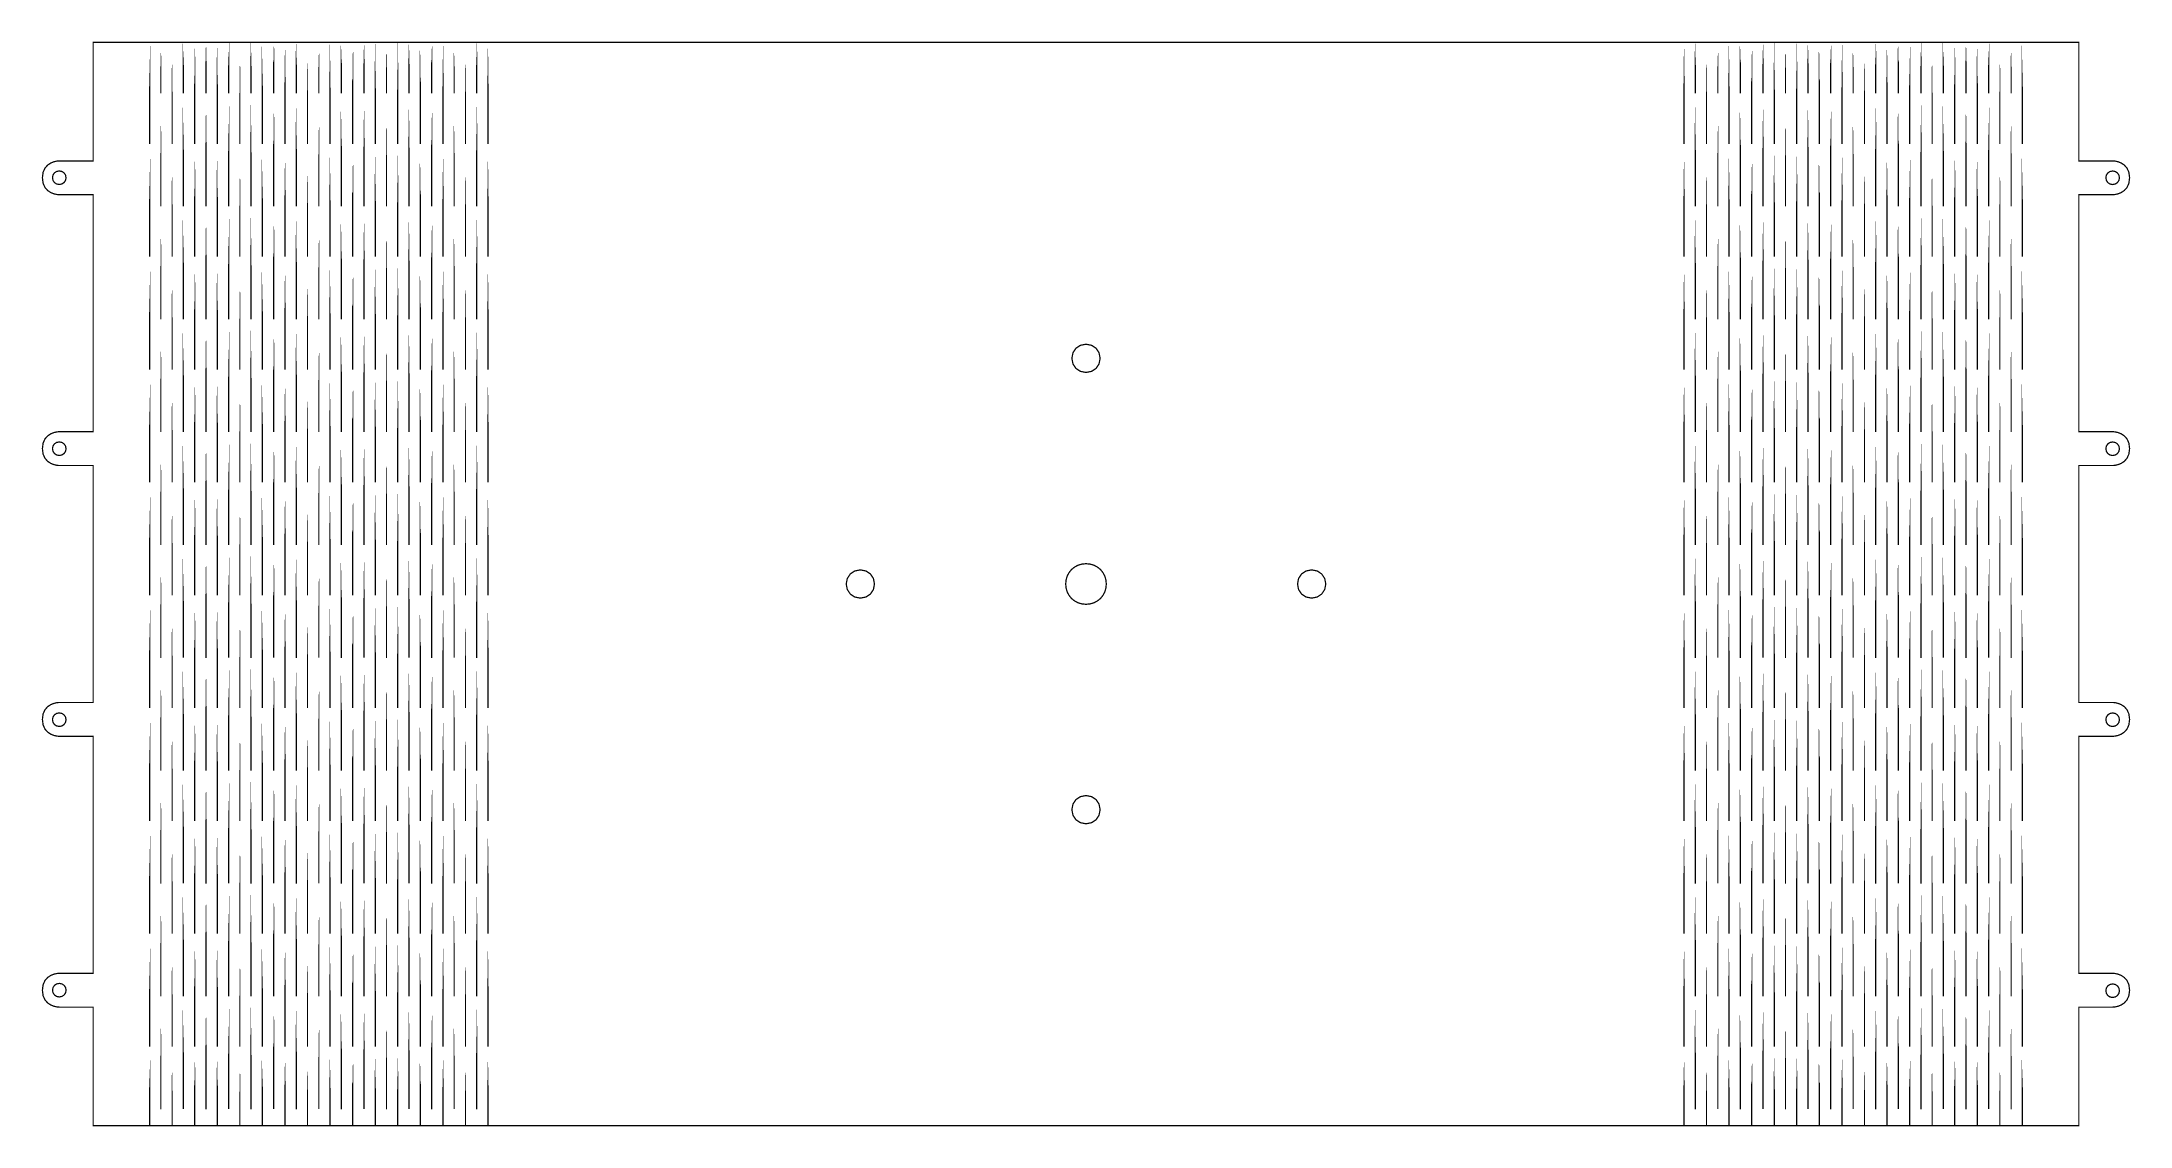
# Model space of a CAD drawing. Extents: x 0 to 18.5, y 0 to 9.6.
import ezdxf

# ---------------------------------------------------------------- set-up
doc = ezdxf.new("R2010")
doc.units = 0
doc.layers.get('0').update_dxf_attribs({"linetype": 'CONTINUOUS'})

msp = doc.modelspace()

# ---------------------------------------------------------------- linework, layer by layer
at = {"color": 0, "const_width": 0.011111}
for points in [[(18.0556, 9.60482), (18.0556, 8.55512), (18.3556, 8.55512), (18.3619, 8.55485), (18.379, 8.55279), (18.4031, 8.54725), (18.4306, 8.5364), (18.4581, 8.51856), (18.4821, 8.49186), (18.499, 8.45469), (18.5056, 8.40517), (18.499, 8.35568), (18.4821, 8.31853), (18.4581, 8.29183), (18.4306, 8.27399), (18.4031, 8.26313), (18.379, 8.2576), (18.3619, 8.25553), (18.3556, 8.25521), (18.0556, 8.25521), (18.0556, 6.15517), (18.3556, 6.15517), (18.3619, 6.15489), (18.379, 6.15283), (18.4031, 6.14729), (18.4306, 6.13644), (18.4581, 6.1186), (18.4821, 6.0919), (18.499, 6.05474), (18.5056, 6.00521), (18.499, 5.95574), (18.4821, 5.91846), (18.4581, 5.89182), (18.4306, 5.87392), (18.4031, 5.86307), (18.379, 5.85753), (18.3619, 5.85547), (18.3556, 5.85514), (18.0556, 5.85514), (18.0556, 3.75521), (18.3556, 3.75521), (18.3619, 3.75493), (18.379, 3.75288), (18.4031, 3.74735), (18.4306, 3.73649), (18.4581, 3.71858), (18.4821, 3.69194), (18.499, 3.65468), (18.5056, 3.60514), (18.499, 3.55567), (18.4821, 3.51844), (18.4581, 3.49181), (18.4306, 3.4739), (18.4031, 3.46306), (18.379, 3.45751), (18.3619, 3.45546), (18.3556, 3.45514), (18.0556, 3.45514), (18.0556, 1.35514), (18.3556, 1.35514), (18.3619, 1.35487), (18.379, 1.35281), (18.4031, 1.34728), (18.4306, 1.33643), (18.4581, 1.31852), (18.4821, 1.29188), (18.499, 1.25467), (18.5056, 1.20513), (18.499, 1.15565), (18.4821, 1.11843), (18.4581, 1.0918), (18.4306, 1.07389), (18.4031, 1.06304), (18.379, 1.05751), (18.3619, 1.05545), (18.3556, 1.05512), (18.0556, 1.05512), (18.0556, 0.005534), (0.455567, 0.005534), (0.455567, 1.05512), (0.155544, 1.05512), (0.149089, 1.05545), (0.132053, 1.05751), (0.108073, 1.06304), (0.080512, 1.07389), (0.052951, 1.0918), (0.028971, 1.11843), (0.011936, 1.15565), (0.005534, 1.20513), (0.011936, 1.25467), (0.028971, 1.29188), (0.052951, 1.31852), (0.080512, 1.33643), (0.108073, 1.34728), (0.132053, 1.35281), (0.149089, 1.35487), (0.155544, 1.35514), (0.455567, 1.35514), (0.455567, 3.45514), (0.155544, 3.45514), (0.149089, 3.45546), (0.132053, 3.45751), (0.108073, 3.46306), (0.080512, 3.4739), (0.052951, 3.49181), (0.028971, 3.51844), (0.011936, 3.55567), (0.005534, 3.60514), (0.011936, 3.65468), (0.028971, 3.69194), (0.052951, 3.71858), (0.080512, 3.73649), (0.108073, 3.74735), (0.132053, 3.75288), (0.149089, 3.75493), (0.155544, 3.75521), (0.455567, 3.75521), (0.455567, 5.85514), (0.155544, 5.85514), (0.149089, 5.85547), (0.132053, 5.85753), (0.108073, 5.86307), (0.080512, 5.87392), (0.052951, 5.89182), (0.028971, 5.91846), (0.011936, 5.95574), (0.005534, 6.00521), (0.011936, 6.05474), (0.028971, 6.0919), (0.052951, 6.1186), (0.080512, 6.13644), (0.108073, 6.14729), (0.132053, 6.15283), (0.149089, 6.15489), (0.155544, 6.15517), (0.455567, 6.15517), (0.455567, 8.25521), (0.155544, 8.25521), (0.149089, 8.25553), (0.132053, 8.2576), (0.108073, 8.26313), (0.080512, 8.27399), (0.052951, 8.29183), (0.028971, 8.31853), (0.011936, 8.35568), (0.005534, 8.40517), (0.011936, 8.45469), (0.028971, 8.49186), (0.052951, 8.51856), (0.080512, 8.5364), (0.108073, 8.54725), (0.132053, 8.55279), (0.149089, 8.55485), (0.155544, 8.55512), (0.455567, 8.55512), (0.455567, 9.60482), (18.0556, 9.60482)], [(0.955567, 9.60482), (0.955567, 8.70514), (0.955567, 9.60482)], [(1.05556, 9.60482), (1.05556, 9.15517), (1.05556, 9.60482)], [(1.15554, 9.60514), (1.15554, 8.70514), (1.15554, 9.60514)], [(1.25553, 9.60514), (1.25553, 9.15517), (1.25553, 9.60514)], [(1.35558, 9.60482), (1.35558, 8.70514), (1.35558, 9.60482)], [(1.45557, 9.60482), (1.45557, 9.15517), (1.45557, 9.60482)], [(1.55556, 9.60514), (1.55556, 8.70514), (1.55556, 9.60514)], [(1.65554, 9.60514), (1.65554, 9.15517), (1.65554, 9.60514)], [(1.75553, 9.60482), (1.75553, 8.70514), (1.75553, 9.60482)], [(1.85558, 9.60482), (1.85558, 9.15517), (1.85558, 9.60482)], [(1.95557, 9.60514), (1.95557, 8.70514), (1.95557, 9.60514)], [(2.05556, 9.60514), (2.05556, 9.15517), (2.05556, 9.60514)], [(2.15554, 9.60482), (2.15554, 8.70514), (2.15554, 9.60482)], [(2.25553, 9.60482), (2.25553, 9.15517), (2.25553, 9.60482)], [(2.35558, 9.60514), (2.35558, 8.70514), (2.35558, 9.60514)], [(2.45557, 9.60514), (2.45557, 9.15517), (2.45557, 9.60514)], [(2.55556, 9.60482), (2.55556, 8.70514), (2.55556, 9.60482)], [(2.65554, 9.60482), (2.65554, 9.15517), (2.65554, 9.60482)], [(2.75553, 9.60514), (2.75553, 8.70514), (2.75553, 9.60514)], [(2.85558, 9.60514), (2.85558, 9.15517), (2.85558, 9.60514)], [(2.95557, 9.60482), (2.95557, 8.70514), (2.95557, 9.60482)], [(3.05556, 9.60482), (3.05556, 9.15517), (3.05556, 9.60482)], [(3.15554, 9.60514), (3.15554, 8.70514), (3.15554, 9.60514)], [(3.25553, 9.60514), (3.25553, 9.15517), (3.25553, 9.60514)], [(3.35558, 9.60482), (3.35558, 8.70514), (3.35558, 9.60482)], [(3.45557, 9.60482), (3.45557, 9.15517), (3.45557, 9.60482)], [(3.55556, 9.60514), (3.55556, 8.70514), (3.55556, 9.60514)], [(3.65554, 9.60514), (3.65554, 9.15517), (3.65554, 9.60514)], [(3.75553, 9.60482), (3.75553, 8.70514), (3.75553, 9.60482)], [(3.85558, 9.60482), (3.85558, 9.15517), (3.85558, 9.60482)], [(3.95557, 9.60514), (3.95557, 8.70514), (3.95557, 9.60514)], [(14.5556, 9.60482), (14.5556, 8.70514), (14.5556, 9.60482)], [(14.6556, 9.60482), (14.6556, 9.15517), (14.6556, 9.60482)], [(14.7556, 9.60514), (14.7556, 8.70514), (14.7556, 9.60514)], [(14.8556, 9.60514), (14.8556, 9.15517), (14.8556, 9.60514)], [(14.9556, 9.60482), (14.9556, 8.70514), (14.9556, 9.60482)], [(15.0556, 9.60482), (15.0556, 9.15517), (15.0556, 9.60482)], [(15.1556, 9.60514), (15.1556, 8.70514), (15.1556, 9.60514)], [(15.2556, 9.60514), (15.2556, 9.15517), (15.2556, 9.60514)], [(15.3556, 9.60482), (15.3556, 8.70514), (15.3556, 9.60482)], [(15.4556, 9.60482), (15.4556, 9.15517), (15.4556, 9.60482)], [(15.5556, 9.60514), (15.5556, 8.70514), (15.5556, 9.60514)], [(15.6556, 9.60514), (15.6556, 9.15517), (15.6556, 9.60514)], [(15.7556, 9.60482), (15.7556, 8.70514), (15.7556, 9.60482)], [(15.8556, 9.60482), (15.8556, 9.15517), (15.8556, 9.60482)], [(15.9556, 9.60514), (15.9556, 8.70514), (15.9556, 9.60514)], [(16.0556, 9.60514), (16.0556, 9.15517), (16.0556, 9.60514)], [(16.1556, 9.60482), (16.1556, 8.70514), (16.1556, 9.60482)], [(16.2556, 9.60482), (16.2556, 9.15517), (16.2556, 9.60482)], [(16.3556, 9.60514), (16.3556, 8.70514), (16.3556, 9.60514)], [(16.4556, 9.60514), (16.4556, 9.15517), (16.4556, 9.60514)], [(16.5556, 9.60482), (16.5556, 8.70514), (16.5556, 9.60482)], [(16.6556, 9.60482), (16.6556, 9.15517), (16.6556, 9.60482)], [(16.7556, 9.60514), (16.7556, 8.70514), (16.7556, 9.60514)], [(16.8556, 9.60514), (16.8556, 9.15517), (16.8556, 9.60514)], [(16.9556, 9.60482), (16.9556, 8.70514), (16.9556, 9.60482)], [(17.0556, 9.60482), (17.0556, 9.15517), (17.0556, 9.60482)], [(17.1556, 9.60514), (17.1556, 8.70514), (17.1556, 9.60514)], [(17.2556, 9.60514), (17.2556, 9.15517), (17.2556, 9.60514)], [(17.3556, 9.60482), (17.3556, 8.70514), (17.3556, 9.60482)], [(17.4556, 9.60482), (17.4556, 9.15517), (17.4556, 9.60482)], [(17.5556, 9.60514), (17.5556, 8.70514), (17.5556, 9.60514)], [(1.05556, 9.0504), (1.05556, 8.15082), (1.05556, 9.0504)], [(1.25553, 9.05083), (1.25553, 8.15121), (1.25553, 9.05083)], [(1.45557, 9.0504), (1.45557, 8.15082), (1.45557, 9.0504)], [(1.65554, 9.05083), (1.65554, 8.15121), (1.65554, 9.05083)], [(1.85558, 9.0504), (1.85558, 8.15082), (1.85558, 9.0504)], [(2.05556, 9.05083), (2.05556, 8.15121), (2.05556, 9.05083)], [(2.25553, 9.0504), (2.25553, 8.15082), (2.25553, 9.0504)], [(2.45557, 9.05083), (2.45557, 8.15121), (2.45557, 9.05083)], [(2.65554, 9.0504), (2.65554, 8.15082), (2.65554, 9.0504)], [(2.85558, 9.05083), (2.85558, 8.15121), (2.85558, 9.05083)], [(3.05556, 9.0504), (3.05556, 8.15082), (3.05556, 9.0504)], [(3.25553, 9.05083), (3.25553, 8.15121), (3.25553, 9.05083)], [(3.45557, 9.0504), (3.45557, 8.15082), (3.45557, 9.0504)], [(3.65554, 9.05083), (3.65554, 8.15121), (3.65554, 9.05083)], [(3.85558, 9.0504), (3.85558, 8.15082), (3.85558, 9.0504)], [(14.6556, 9.0504), (14.6556, 8.15082), (14.6556, 9.0504)], [(14.8556, 9.05083), (14.8556, 8.15121), (14.8556, 9.05083)], [(15.0556, 9.0504), (15.0556, 8.15082), (15.0556, 9.0504)], [(15.2556, 9.05083), (15.2556, 8.15121), (15.2556, 9.05083)], [(15.4556, 9.0504), (15.4556, 8.15082), (15.4556, 9.0504)], [(15.6556, 9.05083), (15.6556, 8.15121), (15.6556, 9.05083)], [(15.8556, 9.0504), (15.8556, 8.15082), (15.8556, 9.0504)], [(16.0556, 9.05083), (16.0556, 8.15121), (16.0556, 9.05083)], [(16.2556, 9.0504), (16.2556, 8.15082), (16.2556, 9.0504)], [(16.4556, 9.05083), (16.4556, 8.15121), (16.4556, 9.05083)], [(16.6556, 9.0504), (16.6556, 8.15082), (16.6556, 9.0504)], [(16.8556, 9.05083), (16.8556, 8.15121), (16.8556, 9.05083)], [(17.0556, 9.0504), (17.0556, 8.15082), (17.0556, 9.0504)], [(17.2556, 9.05083), (17.2556, 8.15121), (17.2556, 9.05083)], [(17.4556, 9.0504), (17.4556, 8.15082), (17.4556, 9.0504)], [(0.955567, 8.60482), (0.955567, 7.70514), (0.955567, 8.60482)], [(1.15554, 8.60514), (1.15554, 7.70514), (1.15554, 8.60514)], [(1.35558, 8.60482), (1.35558, 7.70514), (1.35558, 8.60482)], [(1.55556, 8.60514), (1.55556, 7.70514), (1.55556, 8.60514)], [(1.75553, 8.60482), (1.75553, 7.70514), (1.75553, 8.60482)], [(1.95557, 8.60514), (1.95557, 7.70514), (1.95557, 8.60514)], [(2.15554, 8.60482), (2.15554, 7.70514), (2.15554, 8.60482)], [(2.35558, 8.60514), (2.35558, 7.70514), (2.35558, 8.60514)], [(2.55556, 8.60482), (2.55556, 7.70514), (2.55556, 8.60482)], [(2.75553, 8.60514), (2.75553, 7.70514), (2.75553, 8.60514)], [(2.95557, 8.60482), (2.95557, 7.70514), (2.95557, 8.60482)], [(3.15554, 8.60514), (3.15554, 7.70514), (3.15554, 8.60514)], [(3.35558, 8.60482), (3.35558, 7.70514), (3.35558, 8.60482)], [(3.55556, 8.60514), (3.55556, 7.70514), (3.55556, 8.60514)], [(3.75553, 8.60482), (3.75553, 7.70514), (3.75553, 8.60482)], [(3.95557, 8.60514), (3.95557, 7.70514), (3.95557, 8.60514)], [(14.5556, 8.60482), (14.5556, 7.70514), (14.5556, 8.60482)], [(14.7556, 8.60514), (14.7556, 7.70514), (14.7556, 8.60514)], [(14.9556, 8.60482), (14.9556, 7.70514), (14.9556, 8.60482)], [(15.1556, 8.60514), (15.1556, 7.70514), (15.1556, 8.60514)], [(15.3556, 8.60482), (15.3556, 7.70514), (15.3556, 8.60482)], [(15.5556, 8.60514), (15.5556, 7.70514), (15.5556, 8.60514)], [(15.7556, 8.60482), (15.7556, 7.70514), (15.7556, 8.60482)], [(15.9556, 8.60514), (15.9556, 7.70514), (15.9556, 8.60514)], [(16.1556, 8.60482), (16.1556, 7.70514), (16.1556, 8.60482)], [(16.3556, 8.60514), (16.3556, 7.70514), (16.3556, 8.60514)], [(16.5556, 8.60482), (16.5556, 7.70514), (16.5556, 8.60482)], [(16.7556, 8.60514), (16.7556, 7.70514), (16.7556, 8.60514)], [(16.9556, 8.60482), (16.9556, 7.70514), (16.9556, 8.60482)], [(17.1556, 8.60514), (17.1556, 7.70514), (17.1556, 8.60514)], [(17.3556, 8.60482), (17.3556, 7.70514), (17.3556, 8.60482)], [(17.5556, 8.60514), (17.5556, 7.70514), (17.5556, 8.60514)], [(0.154785, 8.46582), (0.17844, 8.46126), (0.197592, 8.44863), (0.21034, 8.42964), (0.215007, 8.40593), (0.21034, 8.38226), (0.197592, 8.36317), (0.17844, 8.35037), (0.154785, 8.34571), (0.131131, 8.35037), (0.112142, 8.36317), (0.099501, 8.38226), (0.094944, 8.40593), (0.099501, 8.42964), (0.112142, 8.44863), (0.131131, 8.46126), (0.154785, 8.46582)], [(18.3551, 8.46539), (18.3788, 8.46083), (18.3979, 8.44819), (18.4107, 8.42925), (18.4154, 8.4056), (18.4107, 8.38189), (18.3979, 8.36274), (18.3788, 8.34993), (18.3551, 8.34526), (18.3315, 8.34993), (18.3125, 8.36274), (18.2999, 8.38189), (18.2953, 8.4056), (18.2999, 8.42925), (18.3125, 8.44819), (18.3315, 8.46083), (18.3551, 8.46539)], [(1.05556, 8.0504), (1.05556, 7.15082), (1.05556, 8.0504)], [(1.25553, 8.05083), (1.25553, 7.15121), (1.25553, 8.05083)], [(1.45557, 8.0504), (1.45557, 7.15082), (1.45557, 8.0504)], [(1.65554, 8.05083), (1.65554, 7.15121), (1.65554, 8.05083)], [(1.85558, 8.0504), (1.85558, 7.15082), (1.85558, 8.0504)], [(2.05556, 8.05083), (2.05556, 7.15121), (2.05556, 8.05083)], [(2.25553, 8.0504), (2.25553, 7.15082), (2.25553, 8.0504)], [(2.45557, 8.05083), (2.45557, 7.15121), (2.45557, 8.05083)], [(2.65554, 8.0504), (2.65554, 7.15082), (2.65554, 8.0504)], [(2.85558, 8.05083), (2.85558, 7.15121), (2.85558, 8.05083)], [(3.05556, 8.0504), (3.05556, 7.15082), (3.05556, 8.0504)], [(3.25553, 8.05083), (3.25553, 7.15121), (3.25553, 8.05083)], [(3.45557, 8.0504), (3.45557, 7.15082), (3.45557, 8.0504)], [(3.65554, 8.05083), (3.65554, 7.15121), (3.65554, 8.05083)], [(3.85558, 8.0504), (3.85558, 7.15082), (3.85558, 8.0504)], [(14.6556, 8.0504), (14.6556, 7.15082), (14.6556, 8.0504)], [(14.8556, 8.05083), (14.8556, 7.15121), (14.8556, 8.05083)], [(15.0556, 8.0504), (15.0556, 7.15082), (15.0556, 8.0504)], [(15.2556, 8.05083), (15.2556, 7.15121), (15.2556, 8.05083)], [(15.4556, 8.0504), (15.4556, 7.15082), (15.4556, 8.0504)], [(15.6556, 8.05083), (15.6556, 7.15121), (15.6556, 8.05083)], [(15.8556, 8.0504), (15.8556, 7.15082), (15.8556, 8.0504)], [(16.0556, 8.05083), (16.0556, 7.15121), (16.0556, 8.05083)], [(16.2556, 8.0504), (16.2556, 7.15082), (16.2556, 8.0504)], [(16.4556, 8.05083), (16.4556, 7.15121), (16.4556, 8.05083)], [(16.6556, 8.0504), (16.6556, 7.15082), (16.6556, 8.0504)], [(16.8556, 8.05083), (16.8556, 7.15121), (16.8556, 8.05083)], [(17.0556, 8.0504), (17.0556, 7.15082), (17.0556, 8.0504)], [(17.2556, 8.05083), (17.2556, 7.15121), (17.2556, 8.05083)], [(17.4556, 8.0504), (17.4556, 7.15082), (17.4556, 8.0504)], [(0.955567, 7.60482), (0.955567, 6.70514), (0.955567, 7.60482)], [(1.15554, 7.60514), (1.15554, 6.70514), (1.15554, 7.60514)], [(1.35558, 7.60482), (1.35558, 6.70514), (1.35558, 7.60482)], [(1.55556, 7.60514), (1.55556, 6.70514), (1.55556, 7.60514)], [(1.75553, 7.60482), (1.75553, 6.70514), (1.75553, 7.60482)], [(1.95557, 7.60514), (1.95557, 6.70514), (1.95557, 7.60514)], [(2.15554, 7.60482), (2.15554, 6.70514), (2.15554, 7.60482)], [(2.35558, 7.60514), (2.35558, 6.70514), (2.35558, 7.60514)], [(2.55556, 7.60482), (2.55556, 6.70514), (2.55556, 7.60482)], [(2.75553, 7.60514), (2.75553, 6.70514), (2.75553, 7.60514)], [(2.95557, 7.60482), (2.95557, 6.70514), (2.95557, 7.60482)], [(3.15554, 7.60514), (3.15554, 6.70514), (3.15554, 7.60514)], [(3.35558, 7.60482), (3.35558, 6.70514), (3.35558, 7.60482)], [(3.55556, 7.60514), (3.55556, 6.70514), (3.55556, 7.60514)], [(3.75553, 7.60482), (3.75553, 6.70514), (3.75553, 7.60482)], [(3.95557, 7.60514), (3.95557, 6.70514), (3.95557, 7.60514)], [(14.5556, 7.60482), (14.5556, 6.70514), (14.5556, 7.60482)], [(14.7556, 7.60514), (14.7556, 6.70514), (14.7556, 7.60514)], [(14.9556, 7.60482), (14.9556, 6.70514), (14.9556, 7.60482)], [(15.1556, 7.60514), (15.1556, 6.70514), (15.1556, 7.60514)], [(15.3556, 7.60482), (15.3556, 6.70514), (15.3556, 7.60482)], [(15.5556, 7.60514), (15.5556, 6.70514), (15.5556, 7.60514)], [(15.7556, 7.60482), (15.7556, 6.70514), (15.7556, 7.60482)], [(15.9556, 7.60514), (15.9556, 6.70514), (15.9556, 7.60514)], [(16.1556, 7.60482), (16.1556, 6.70514), (16.1556, 7.60482)], [(16.3556, 7.60514), (16.3556, 6.70514), (16.3556, 7.60514)], [(16.5556, 7.60482), (16.5556, 6.70514), (16.5556, 7.60482)], [(16.7556, 7.60514), (16.7556, 6.70514), (16.7556, 7.60514)], [(16.9556, 7.60482), (16.9556, 6.70514), (16.9556, 7.60482)], [(17.1556, 7.60514), (17.1556, 6.70514), (17.1556, 7.60514)], [(17.3556, 7.60482), (17.3556, 6.70514), (17.3556, 7.60482)], [(17.5556, 7.60514), (17.5556, 6.70514), (17.5556, 7.60514)], [(1.05556, 7.0504), (1.05556, 6.15082), (1.05556, 7.0504)], [(1.25553, 7.05083), (1.25553, 6.15121), (1.25553, 7.05083)], [(1.45557, 7.0504), (1.45557, 6.15082), (1.45557, 7.0504)], [(1.65554, 7.05083), (1.65554, 6.15121), (1.65554, 7.05083)], [(1.85558, 7.0504), (1.85558, 6.15082), (1.85558, 7.0504)], [(2.05556, 7.05083), (2.05556, 6.15121), (2.05556, 7.05083)], [(2.25553, 7.0504), (2.25553, 6.15082), (2.25553, 7.0504)], [(2.45557, 7.05083), (2.45557, 6.15121), (2.45557, 7.05083)], [(2.65554, 7.0504), (2.65554, 6.15082), (2.65554, 7.0504)], [(2.85558, 7.05083), (2.85558, 6.15121), (2.85558, 7.05083)], [(3.05556, 7.0504), (3.05556, 6.15082), (3.05556, 7.0504)], [(3.25553, 7.05083), (3.25553, 6.15121), (3.25553, 7.05083)], [(3.45557, 7.0504), (3.45557, 6.15082), (3.45557, 7.0504)], [(3.65554, 7.05083), (3.65554, 6.15121), (3.65554, 7.05083)], [(3.85558, 7.0504), (3.85558, 6.15082), (3.85558, 7.0504)], [(14.6556, 7.0504), (14.6556, 6.15082), (14.6556, 7.0504)], [(14.8556, 7.05083), (14.8556, 6.15121), (14.8556, 7.05083)], [(15.0556, 7.0504), (15.0556, 6.15082), (15.0556, 7.0504)], [(15.2556, 7.05083), (15.2556, 6.15121), (15.2556, 7.05083)], [(15.4556, 7.0504), (15.4556, 6.15082), (15.4556, 7.0504)], [(15.6556, 7.05083), (15.6556, 6.15121), (15.6556, 7.05083)], [(15.8556, 7.0504), (15.8556, 6.15082), (15.8556, 7.0504)], [(16.0556, 7.05083), (16.0556, 6.15121), (16.0556, 7.05083)], [(16.2556, 7.0504), (16.2556, 6.15082), (16.2556, 7.0504)], [(16.4556, 7.05083), (16.4556, 6.15121), (16.4556, 7.05083)], [(16.6556, 7.0504), (16.6556, 6.15082), (16.6556, 7.0504)], [(16.8556, 7.05083), (16.8556, 6.15121), (16.8556, 7.05083)], [(17.0556, 7.0504), (17.0556, 6.15082), (17.0556, 7.0504)], [(17.2556, 7.05083), (17.2556, 6.15121), (17.2556, 7.05083)], [(17.4556, 7.0504), (17.4556, 6.15082), (17.4556, 7.0504)], [(9.25553, 6.93033), (9.30501, 6.92079), (9.34472, 6.89432), (9.37115, 6.8546), (9.38075, 6.80512), (9.37115, 6.75575), (9.34472, 6.71604), (9.30501, 6.68961), (9.25553, 6.68001), (9.20606, 6.68961), (9.16635, 6.71604), (9.13992, 6.75575), (9.13038, 6.80512), (9.13992, 6.8546), (9.16635, 6.89432), (9.20606, 6.92079), (9.25553, 6.93033)], [(0.955567, 6.60482), (0.955567, 5.70514), (0.955567, 6.60482)], [(1.15554, 6.60514), (1.15554, 5.70514), (1.15554, 6.60514)], [(1.35558, 6.60482), (1.35558, 5.70514), (1.35558, 6.60482)], [(1.55556, 6.60514), (1.55556, 5.70514), (1.55556, 6.60514)], [(1.75553, 6.60482), (1.75553, 5.70514), (1.75553, 6.60482)], [(1.95557, 6.60514), (1.95557, 5.70514), (1.95557, 6.60514)], [(2.15554, 6.60482), (2.15554, 5.70514), (2.15554, 6.60482)], [(2.35558, 6.60514), (2.35558, 5.70514), (2.35558, 6.60514)], [(2.55556, 6.60482), (2.55556, 5.70514), (2.55556, 6.60482)], [(2.75553, 6.60514), (2.75553, 5.70514), (2.75553, 6.60514)], [(2.95557, 6.60482), (2.95557, 5.70514), (2.95557, 6.60482)], [(3.15554, 6.60514), (3.15554, 5.70514), (3.15554, 6.60514)], [(3.35558, 6.60482), (3.35558, 5.70514), (3.35558, 6.60482)], [(3.55556, 6.60514), (3.55556, 5.70514), (3.55556, 6.60514)], [(3.75553, 6.60482), (3.75553, 5.70514), (3.75553, 6.60482)], [(3.95557, 6.60514), (3.95557, 5.70514), (3.95557, 6.60514)], [(14.5556, 6.60482), (14.5556, 5.70514), (14.5556, 6.60482)], [(14.7556, 6.60514), (14.7556, 5.70514), (14.7556, 6.60514)], [(14.9556, 6.60482), (14.9556, 5.70514), (14.9556, 6.60482)], [(15.1556, 6.60514), (15.1556, 5.70514), (15.1556, 6.60514)], [(15.3556, 6.60482), (15.3556, 5.70514), (15.3556, 6.60482)], [(15.5556, 6.60514), (15.5556, 5.70514), (15.5556, 6.60514)], [(15.7556, 6.60482), (15.7556, 5.70514), (15.7556, 6.60482)], [(15.9556, 6.60514), (15.9556, 5.70514), (15.9556, 6.60514)], [(16.1556, 6.60482), (16.1556, 5.70514), (16.1556, 6.60482)], [(16.3556, 6.60514), (16.3556, 5.70514), (16.3556, 6.60514)], [(16.5556, 6.60482), (16.5556, 5.70514), (16.5556, 6.60482)], [(16.7556, 6.60514), (16.7556, 5.70514), (16.7556, 6.60514)], [(16.9556, 6.60482), (16.9556, 5.70514), (16.9556, 6.60482)], [(17.1556, 6.60514), (17.1556, 5.70514), (17.1556, 6.60514)], [(17.3556, 6.60482), (17.3556, 5.70514), (17.3556, 6.60482)], [(17.5556, 6.60514), (17.5556, 5.70514), (17.5556, 6.60514)], [(0.154785, 6.06424), (0.17844, 6.05968), (0.197592, 6.04704), (0.21034, 6.02806), (0.215007, 6.00435), (0.21034, 5.98068), (0.197592, 5.96158), (0.17844, 5.94879), (0.154785, 5.94412), (0.131131, 5.94879), (0.112142, 5.96158), (0.099501, 5.98068), (0.094944, 6.00435), (0.099501, 6.02806), (0.112142, 6.04704), (0.131131, 6.05968), (0.154785, 6.06424)], [(1.05556, 6.0504), (1.05556, 5.15082), (1.05556, 6.0504)], [(1.25553, 6.05083), (1.25553, 5.15121), (1.25553, 6.05083)], [(1.45557, 6.0504), (1.45557, 5.15082), (1.45557, 6.0504)], [(1.65554, 6.05083), (1.65554, 5.15121), (1.65554, 6.05083)], [(1.85558, 6.0504), (1.85558, 5.15082), (1.85558, 6.0504)], [(2.05556, 6.05083), (2.05556, 5.15121), (2.05556, 6.05083)], [(2.25553, 6.0504), (2.25553, 5.15082), (2.25553, 6.0504)], [(2.45557, 6.05083), (2.45557, 5.15121), (2.45557, 6.05083)], [(2.65554, 6.0504), (2.65554, 5.15082), (2.65554, 6.0504)], [(2.85558, 6.05083), (2.85558, 5.15121), (2.85558, 6.05083)], [(3.05556, 6.0504), (3.05556, 5.15082), (3.05556, 6.0504)], [(3.25553, 6.05083), (3.25553, 5.15121), (3.25553, 6.05083)], [(3.45557, 6.0504), (3.45557, 5.15082), (3.45557, 6.0504)], [(3.65554, 6.05083), (3.65554, 5.15121), (3.65554, 6.05083)], [(3.85558, 6.0504), (3.85558, 5.15082), (3.85558, 6.0504)], [(14.6556, 6.0504), (14.6556, 5.15082), (14.6556, 6.0504)], [(14.8556, 6.05083), (14.8556, 5.15121), (14.8556, 6.05083)], [(15.0556, 6.0504), (15.0556, 5.15082), (15.0556, 6.0504)], [(15.2556, 6.05083), (15.2556, 5.15121), (15.2556, 6.05083)], [(15.4556, 6.0504), (15.4556, 5.15082), (15.4556, 6.0504)], [(15.6556, 6.05083), (15.6556, 5.15121), (15.6556, 6.05083)], [(15.8556, 6.0504), (15.8556, 5.15082), (15.8556, 6.0504)], [(16.0556, 6.05083), (16.0556, 5.15121), (16.0556, 6.05083)], [(16.2556, 6.0504), (16.2556, 5.15082), (16.2556, 6.0504)], [(16.4556, 6.05083), (16.4556, 5.15121), (16.4556, 6.05083)], [(16.6556, 6.0504), (16.6556, 5.15082), (16.6556, 6.0504)], [(16.8556, 6.05083), (16.8556, 5.15121), (16.8556, 6.05083)], [(17.0556, 6.0504), (17.0556, 5.15082), (17.0556, 6.0504)], [(17.2556, 6.05083), (17.2556, 5.15121), (17.2556, 6.05083)], [(17.4556, 6.0504), (17.4556, 5.15082), (17.4556, 6.0504)], [(18.3551, 6.06381), (18.3788, 6.05925), (18.3979, 6.0466), (18.4107, 6.02767), (18.4154, 6.00401), (18.4107, 5.98031), (18.3979, 5.96121), (18.3788, 5.94846), (18.3551, 5.94379), (18.3315, 5.94846), (18.3125, 5.96121), (18.2999, 5.98031), (18.2953, 6.00401), (18.2999, 6.02767), (18.3125, 6.0466), (18.3315, 6.05925), (18.3551, 6.06381)], [(0.955567, 5.60482), (0.955567, 4.70514), (0.955567, 5.60482)], [(1.15554, 5.60514), (1.15554, 4.70514), (1.15554, 5.60514)], [(1.35558, 5.60482), (1.35558, 4.70514), (1.35558, 5.60482)], [(1.55556, 5.60514), (1.55556, 4.70514), (1.55556, 5.60514)], [(1.75553, 5.60482), (1.75553, 4.70514), (1.75553, 5.60482)], [(1.95557, 5.60514), (1.95557, 4.70514), (1.95557, 5.60514)], [(2.15554, 5.60482), (2.15554, 4.70514), (2.15554, 5.60482)], [(2.35558, 5.60514), (2.35558, 4.70514), (2.35558, 5.60514)], [(2.55556, 5.60482), (2.55556, 4.70514), (2.55556, 5.60482)], [(2.75553, 5.60514), (2.75553, 4.70514), (2.75553, 5.60514)], [(2.95557, 5.60482), (2.95557, 4.70514), (2.95557, 5.60482)], [(3.15554, 5.60514), (3.15554, 4.70514), (3.15554, 5.60514)], [(3.35558, 5.60482), (3.35558, 4.70514), (3.35558, 5.60482)], [(3.55556, 5.60514), (3.55556, 4.70514), (3.55556, 5.60514)], [(3.75553, 5.60482), (3.75553, 4.70514), (3.75553, 5.60482)], [(3.95557, 5.60514), (3.95557, 4.70514), (3.95557, 5.60514)], [(14.5556, 5.60482), (14.5556, 4.70514), (14.5556, 5.60482)], [(14.7556, 5.60514), (14.7556, 4.70514), (14.7556, 5.60514)], [(14.9556, 5.60482), (14.9556, 4.70514), (14.9556, 5.60482)], [(15.1556, 5.60514), (15.1556, 4.70514), (15.1556, 5.60514)], [(15.3556, 5.60482), (15.3556, 4.70514), (15.3556, 5.60482)], [(15.5556, 5.60514), (15.5556, 4.70514), (15.5556, 5.60514)], [(15.7556, 5.60482), (15.7556, 4.70514), (15.7556, 5.60482)], [(15.9556, 5.60514), (15.9556, 4.70514), (15.9556, 5.60514)], [(16.1556, 5.60482), (16.1556, 4.70514), (16.1556, 5.60482)], [(16.3556, 5.60514), (16.3556, 4.70514), (16.3556, 5.60514)], [(16.5556, 5.60482), (16.5556, 4.70514), (16.5556, 5.60482)], [(16.7556, 5.60514), (16.7556, 4.70514), (16.7556, 5.60514)], [(16.9556, 5.60482), (16.9556, 4.70514), (16.9556, 5.60482)], [(17.1556, 5.60514), (17.1556, 4.70514), (17.1556, 5.60514)], [(17.3556, 5.60482), (17.3556, 4.70514), (17.3556, 5.60482)], [(17.5556, 5.60514), (17.5556, 4.70514), (17.5556, 5.60514)], [(1.05556, 5.0504), (1.05556, 4.15082), (1.05556, 5.0504)], [(1.25553, 5.05083), (1.25553, 4.15121), (1.25553, 5.05083)], [(1.45557, 5.0504), (1.45557, 4.15082), (1.45557, 5.0504)], [(1.65554, 5.05083), (1.65554, 4.15121), (1.65554, 5.05083)], [(1.85558, 5.0504), (1.85558, 4.15082), (1.85558, 5.0504)], [(2.05556, 5.05083), (2.05556, 4.15121), (2.05556, 5.05083)], [(2.25553, 5.0504), (2.25553, 4.15082), (2.25553, 5.0504)], [(2.45557, 5.05083), (2.45557, 4.15121), (2.45557, 5.05083)], [(2.65554, 5.0504), (2.65554, 4.15082), (2.65554, 5.0504)], [(2.85558, 5.05083), (2.85558, 4.15121), (2.85558, 5.05083)], [(3.05556, 5.0504), (3.05556, 4.15082), (3.05556, 5.0504)], [(3.25553, 5.05083), (3.25553, 4.15121), (3.25553, 5.05083)], [(3.45557, 5.0504), (3.45557, 4.15082), (3.45557, 5.0504)], [(3.65554, 5.05083), (3.65554, 4.15121), (3.65554, 5.05083)], [(3.85558, 5.0504), (3.85558, 4.15082), (3.85558, 5.0504)], [(14.6556, 5.0504), (14.6556, 4.15082), (14.6556, 5.0504)], [(14.8556, 5.05083), (14.8556, 4.15121), (14.8556, 5.05083)], [(15.0556, 5.0504), (15.0556, 4.15082), (15.0556, 5.0504)], [(15.2556, 5.05083), (15.2556, 4.15121), (15.2556, 5.05083)], [(15.4556, 5.0504), (15.4556, 4.15082), (15.4556, 5.0504)], [(15.6556, 5.05083), (15.6556, 4.15121), (15.6556, 5.05083)], [(15.8556, 5.0504), (15.8556, 4.15082), (15.8556, 5.0504)], [(16.0556, 5.05083), (16.0556, 4.15121), (16.0556, 5.05083)], [(16.2556, 5.0504), (16.2556, 4.15082), (16.2556, 5.0504)], [(16.4556, 5.05083), (16.4556, 4.15121), (16.4556, 5.05083)], [(16.6556, 5.0504), (16.6556, 4.15082), (16.6556, 5.0504)], [(16.8556, 5.05083), (16.8556, 4.15121), (16.8556, 5.05083)], [(17.0556, 5.0504), (17.0556, 4.15082), (17.0556, 5.0504)], [(17.2556, 5.05083), (17.2556, 4.15121), (17.2556, 5.05083)], [(17.4556, 5.0504), (17.4556, 4.15082), (17.4556, 5.0504)], [(7.25553, 4.93033), (7.30501, 4.92079), (7.34472, 4.89432), (7.37115, 4.8546), (7.38075, 4.80512), (7.37115, 4.75575), (7.34472, 4.71604), (7.30501, 4.68961), (7.25553, 4.68001), (7.20606, 4.68961), (7.16635, 4.71604), (7.13992, 4.75575), (7.13038, 4.80512), (7.13992, 4.8546), (7.16635, 4.89432), (7.20606, 4.92079), (7.25553, 4.93033)], [(9.25553, 4.98508), (9.29254, 4.98156), (9.32667, 4.97136), (9.35726, 4.95508), (9.38374, 4.93338), (9.40543, 4.9069), (9.42171, 4.87631), (9.43192, 4.84218), (9.43549, 4.80512), (9.43192, 4.76818), (9.42171, 4.73406), (9.40543, 4.70344), (9.38374, 4.67697), (9.35726, 4.65528), (9.32667, 4.639), (9.29254, 4.62879), (9.25553, 4.62522), (9.21853, 4.62879), (9.1844, 4.639), (9.15381, 4.65528), (9.12733, 4.67697), (9.10562, 4.70344), (9.08936, 4.73406), (9.07915, 4.76818), (9.07563, 4.80512), (9.07915, 4.84218), (9.08936, 4.87631), (9.10562, 4.9069), (9.12733, 4.93338), (9.15381, 4.95508), (9.1844, 4.97136), (9.21853, 4.98156), (9.25553, 4.98508)], [(11.2555, 4.93033), (11.305, 4.92079), (11.3447, 4.89432), (11.3712, 4.8546), (11.3808, 4.80512), (11.3712, 4.75575), (11.3447, 4.71604), (11.305, 4.68961), (11.2555, 4.68001), (11.2061, 4.68961), (11.1663, 4.71604), (11.1399, 4.75575), (11.1304, 4.80512), (11.1399, 4.8546), (11.1663, 4.89432), (11.2061, 4.92079), (11.2555, 4.93033)], [(0.955567, 4.60482), (0.955567, 3.70514), (0.955567, 4.60482)], [(1.15554, 4.60514), (1.15554, 3.70514), (1.15554, 4.60514)], [(1.35558, 4.60482), (1.35558, 3.70514), (1.35558, 4.60482)], [(1.55556, 4.60514), (1.55556, 3.70514), (1.55556, 4.60514)], [(1.75553, 4.60482), (1.75553, 3.70514), (1.75553, 4.60482)], [(1.95557, 4.60514), (1.95557, 3.70514), (1.95557, 4.60514)], [(2.15554, 4.60482), (2.15554, 3.70514), (2.15554, 4.60482)], [(2.35558, 4.60514), (2.35558, 3.70514), (2.35558, 4.60514)], [(2.55556, 4.60482), (2.55556, 3.70514), (2.55556, 4.60482)], [(2.75553, 4.60514), (2.75553, 3.70514), (2.75553, 4.60514)], [(2.95557, 4.60482), (2.95557, 3.70514), (2.95557, 4.60482)], [(3.15554, 4.60514), (3.15554, 3.70514), (3.15554, 4.60514)], [(3.35558, 4.60482), (3.35558, 3.70514), (3.35558, 4.60482)], [(3.55556, 4.60514), (3.55556, 3.70514), (3.55556, 4.60514)], [(3.75553, 4.60482), (3.75553, 3.70514), (3.75553, 4.60482)], [(3.95557, 4.60514), (3.95557, 3.70514), (3.95557, 4.60514)], [(14.5556, 4.60482), (14.5556, 3.70514), (14.5556, 4.60482)], [(14.7556, 4.60514), (14.7556, 3.70514), (14.7556, 4.60514)], [(14.9556, 4.60482), (14.9556, 3.70514), (14.9556, 4.60482)], [(15.1556, 4.60514), (15.1556, 3.70514), (15.1556, 4.60514)], [(15.3556, 4.60482), (15.3556, 3.70514), (15.3556, 4.60482)], [(15.5556, 4.60514), (15.5556, 3.70514), (15.5556, 4.60514)], [(15.7556, 4.60482), (15.7556, 3.70514), (15.7556, 4.60482)], [(15.9556, 4.60514), (15.9556, 3.70514), (15.9556, 4.60514)], [(16.1556, 4.60482), (16.1556, 3.70514), (16.1556, 4.60482)], [(16.3556, 4.60514), (16.3556, 3.70514), (16.3556, 4.60514)], [(16.5556, 4.60482), (16.5556, 3.70514), (16.5556, 4.60482)], [(16.7556, 4.60514), (16.7556, 3.70514), (16.7556, 4.60514)], [(16.9556, 4.60482), (16.9556, 3.70514), (16.9556, 4.60482)], [(17.1556, 4.60514), (17.1556, 3.70514), (17.1556, 4.60514)], [(17.3556, 4.60482), (17.3556, 3.70514), (17.3556, 4.60482)], [(17.5556, 4.60514), (17.5556, 3.70514), (17.5556, 4.60514)], [(1.05556, 4.0504), (1.05556, 3.15082), (1.05556, 4.0504)], [(1.25553, 4.05083), (1.25553, 3.15121), (1.25553, 4.05083)], [(1.45557, 4.0504), (1.45557, 3.15082), (1.45557, 4.0504)], [(1.65554, 4.05083), (1.65554, 3.15121), (1.65554, 4.05083)], [(1.85558, 4.0504), (1.85558, 3.15082), (1.85558, 4.0504)], [(2.05556, 4.05083), (2.05556, 3.15121), (2.05556, 4.05083)], [(2.25553, 4.0504), (2.25553, 3.15082), (2.25553, 4.0504)], [(2.45557, 4.05083), (2.45557, 3.15121), (2.45557, 4.05083)], [(2.65554, 4.0504), (2.65554, 3.15082), (2.65554, 4.0504)], [(2.85558, 4.05083), (2.85558, 3.15121), (2.85558, 4.05083)], [(3.05556, 4.0504), (3.05556, 3.15082), (3.05556, 4.0504)], [(3.25553, 4.05083), (3.25553, 3.15121), (3.25553, 4.05083)], [(3.45557, 4.0504), (3.45557, 3.15082), (3.45557, 4.0504)], [(3.65554, 4.05083), (3.65554, 3.15121), (3.65554, 4.05083)], [(3.85558, 4.0504), (3.85558, 3.15082), (3.85558, 4.0504)], [(14.6556, 4.0504), (14.6556, 3.15082), (14.6556, 4.0504)], [(14.8556, 4.05083), (14.8556, 3.15121), (14.8556, 4.05083)], [(15.0556, 4.0504), (15.0556, 3.15082), (15.0556, 4.0504)], [(15.2556, 4.05083), (15.2556, 3.15121), (15.2556, 4.05083)], [(15.4556, 4.0504), (15.4556, 3.15082), (15.4556, 4.0504)], [(15.6556, 4.05083), (15.6556, 3.15121), (15.6556, 4.05083)], [(15.8556, 4.0504), (15.8556, 3.15082), (15.8556, 4.0504)], [(16.0556, 4.05083), (16.0556, 3.15121), (16.0556, 4.05083)], [(16.2556, 4.0504), (16.2556, 3.15082), (16.2556, 4.0504)], [(16.4556, 4.05083), (16.4556, 3.15121), (16.4556, 4.05083)], [(16.6556, 4.0504), (16.6556, 3.15082), (16.6556, 4.0504)], [(16.8556, 4.05083), (16.8556, 3.15121), (16.8556, 4.05083)], [(17.0556, 4.0504), (17.0556, 3.15082), (17.0556, 4.0504)], [(17.2556, 4.05083), (17.2556, 3.15121), (17.2556, 4.05083)], [(17.4556, 4.0504), (17.4556, 3.15082), (17.4556, 4.0504)], [(0.154785, 3.66265), (0.17844, 3.6581), (0.197592, 3.64546), (0.21034, 3.62646), (0.215007, 3.60275), (0.21034, 3.5791), (0.197592, 3.56), (0.17844, 3.54719), (0.154785, 3.54254), (0.131131, 3.54719), (0.112142, 3.56), (0.099501, 3.5791), (0.094944, 3.60275), (0.099501, 3.62646), (0.112142, 3.64546), (0.131131, 3.6581), (0.154785, 3.66265)], [(0.955567, 3.60482), (0.955567, 2.70514), (0.955567, 3.60482)], [(1.15554, 3.60514), (1.15554, 2.70514), (1.15554, 3.60514)], [(1.35558, 3.60482), (1.35558, 2.70514), (1.35558, 3.60482)], [(1.55556, 3.60514), (1.55556, 2.70514), (1.55556, 3.60514)], [(1.75553, 3.60482), (1.75553, 2.70514), (1.75553, 3.60482)], [(1.95557, 3.60514), (1.95557, 2.70514), (1.95557, 3.60514)], [(2.15554, 3.60482), (2.15554, 2.70514), (2.15554, 3.60482)], [(2.35558, 3.60514), (2.35558, 2.70514), (2.35558, 3.60514)], [(2.55556, 3.60482), (2.55556, 2.70514), (2.55556, 3.60482)], [(2.75553, 3.60514), (2.75553, 2.70514), (2.75553, 3.60514)], [(2.95557, 3.60482), (2.95557, 2.70514), (2.95557, 3.60482)], [(3.15554, 3.60514), (3.15554, 2.70514), (3.15554, 3.60514)], [(3.35558, 3.60482), (3.35558, 2.70514), (3.35558, 3.60482)], [(3.55556, 3.60514), (3.55556, 2.70514), (3.55556, 3.60514)], [(3.75553, 3.60482), (3.75553, 2.70514), (3.75553, 3.60482)], [(3.95557, 3.60514), (3.95557, 2.70514), (3.95557, 3.60514)], [(14.5556, 3.60482), (14.5556, 2.70514), (14.5556, 3.60482)], [(14.7556, 3.60514), (14.7556, 2.70514), (14.7556, 3.60514)], [(14.9556, 3.60482), (14.9556, 2.70514), (14.9556, 3.60482)], [(15.1556, 3.60514), (15.1556, 2.70514), (15.1556, 3.60514)], [(15.3556, 3.60482), (15.3556, 2.70514), (15.3556, 3.60482)], [(15.5556, 3.60514), (15.5556, 2.70514), (15.5556, 3.60514)], [(15.7556, 3.60482), (15.7556, 2.70514), (15.7556, 3.60482)], [(15.9556, 3.60514), (15.9556, 2.70514), (15.9556, 3.60514)], [(16.1556, 3.60482), (16.1556, 2.70514), (16.1556, 3.60482)], [(16.3556, 3.60514), (16.3556, 2.70514), (16.3556, 3.60514)], [(16.5556, 3.60482), (16.5556, 2.70514), (16.5556, 3.60482)], [(16.7556, 3.60514), (16.7556, 2.70514), (16.7556, 3.60514)], [(16.9556, 3.60482), (16.9556, 2.70514), (16.9556, 3.60482)], [(17.1556, 3.60514), (17.1556, 2.70514), (17.1556, 3.60514)], [(17.3556, 3.60482), (17.3556, 2.70514), (17.3556, 3.60482)], [(17.5556, 3.60514), (17.5556, 2.70514), (17.5556, 3.60514)], [(18.3551, 3.66222), (18.3788, 3.65767), (18.3979, 3.64501), (18.4107, 3.62608), (18.4154, 3.60243), (18.4107, 3.57872), (18.3979, 3.55963), (18.3788, 3.54688), (18.3551, 3.54221), (18.3315, 3.54688), (18.3125, 3.55963), (18.2999, 3.57872), (18.2953, 3.60243), (18.2999, 3.62608), (18.3125, 3.64501), (18.3315, 3.65767), (18.3551, 3.66222)], [(1.05556, 3.0504), (1.05556, 2.15082), (1.05556, 3.0504)], [(1.25553, 3.05083), (1.25553, 2.15121), (1.25553, 3.05083)], [(1.45557, 3.0504), (1.45557, 2.15082), (1.45557, 3.0504)], [(1.65554, 3.05083), (1.65554, 2.15121), (1.65554, 3.05083)], [(1.85558, 3.0504), (1.85558, 2.15082), (1.85558, 3.0504)], [(2.05556, 3.05083), (2.05556, 2.15121), (2.05556, 3.05083)], [(2.25553, 3.0504), (2.25553, 2.15082), (2.25553, 3.0504)], [(2.45557, 3.05083), (2.45557, 2.15121), (2.45557, 3.05083)], [(2.65554, 3.0504), (2.65554, 2.15082), (2.65554, 3.0504)], [(2.85558, 3.05083), (2.85558, 2.15121), (2.85558, 3.05083)], [(3.05556, 3.0504), (3.05556, 2.15082), (3.05556, 3.0504)], [(3.25553, 3.05083), (3.25553, 2.15121), (3.25553, 3.05083)], [(3.45557, 3.0504), (3.45557, 2.15082), (3.45557, 3.0504)], [(3.65554, 3.05083), (3.65554, 2.15121), (3.65554, 3.05083)], [(3.85558, 3.0504), (3.85558, 2.15082), (3.85558, 3.0504)], [(14.6556, 3.0504), (14.6556, 2.15082), (14.6556, 3.0504)], [(14.8556, 3.05083), (14.8556, 2.15121), (14.8556, 3.05083)], [(15.0556, 3.0504), (15.0556, 2.15082), (15.0556, 3.0504)], [(15.2556, 3.05083), (15.2556, 2.15121), (15.2556, 3.05083)], [(15.4556, 3.0504), (15.4556, 2.15082), (15.4556, 3.0504)], [(15.6556, 3.05083), (15.6556, 2.15121), (15.6556, 3.05083)], [(15.8556, 3.0504), (15.8556, 2.15082), (15.8556, 3.0504)], [(16.0556, 3.05083), (16.0556, 2.15121), (16.0556, 3.05083)], [(16.2556, 3.0504), (16.2556, 2.15082), (16.2556, 3.0504)], [(16.4556, 3.05083), (16.4556, 2.15121), (16.4556, 3.05083)], [(16.6556, 3.0504), (16.6556, 2.15082), (16.6556, 3.0504)], [(16.8556, 3.05083), (16.8556, 2.15121), (16.8556, 3.05083)], [(17.0556, 3.0504), (17.0556, 2.15082), (17.0556, 3.0504)], [(17.2556, 3.05083), (17.2556, 2.15121), (17.2556, 3.05083)], [(17.4556, 3.0504), (17.4556, 2.15082), (17.4556, 3.0504)], [(9.25553, 2.93033), (9.30501, 2.92079), (9.34472, 2.89432), (9.37115, 2.8546), (9.38075, 2.80512), (9.37115, 2.75575), (9.34472, 2.71604), (9.30501, 2.68961), (9.25553, 2.68001), (9.20606, 2.68961), (9.16635, 2.71604), (9.13992, 2.75575), (9.13038, 2.80512), (9.13992, 2.8546), (9.16635, 2.89432), (9.20606, 2.92079), (9.25553, 2.93033)], [(0.955567, 2.60482), (0.955567, 1.70514), (0.955567, 2.60482)], [(1.15554, 2.60514), (1.15554, 1.70514), (1.15554, 2.60514)], [(1.35558, 2.60482), (1.35558, 1.70514), (1.35558, 2.60482)], [(1.55556, 2.60514), (1.55556, 1.70514), (1.55556, 2.60514)], [(1.75553, 2.60482), (1.75553, 1.70514), (1.75553, 2.60482)], [(1.95557, 2.60514), (1.95557, 1.70514), (1.95557, 2.60514)], [(2.15554, 2.60482), (2.15554, 1.70514), (2.15554, 2.60482)], [(2.35558, 2.60514), (2.35558, 1.70514), (2.35558, 2.60514)], [(2.55556, 2.60482), (2.55556, 1.70514), (2.55556, 2.60482)], [(2.75553, 2.60514), (2.75553, 1.70514), (2.75553, 2.60514)], [(2.95557, 2.60482), (2.95557, 1.70514), (2.95557, 2.60482)], [(3.15554, 2.60514), (3.15554, 1.70514), (3.15554, 2.60514)], [(3.35558, 2.60482), (3.35558, 1.70514), (3.35558, 2.60482)], [(3.55556, 2.60514), (3.55556, 1.70514), (3.55556, 2.60514)], [(3.75553, 2.60482), (3.75553, 1.70514), (3.75553, 2.60482)], [(3.95557, 2.60514), (3.95557, 1.70514), (3.95557, 2.60514)], [(14.5556, 2.60482), (14.5556, 1.70514), (14.5556, 2.60482)], [(14.7556, 2.60514), (14.7556, 1.70514), (14.7556, 2.60514)], [(14.9556, 2.60482), (14.9556, 1.70514), (14.9556, 2.60482)], [(15.1556, 2.60514), (15.1556, 1.70514), (15.1556, 2.60514)], [(15.3556, 2.60482), (15.3556, 1.70514), (15.3556, 2.60482)], [(15.5556, 2.60514), (15.5556, 1.70514), (15.5556, 2.60514)], [(15.7556, 2.60482), (15.7556, 1.70514), (15.7556, 2.60482)], [(15.9556, 2.60514), (15.9556, 1.70514), (15.9556, 2.60514)], [(16.1556, 2.60482), (16.1556, 1.70514), (16.1556, 2.60482)], [(16.3556, 2.60514), (16.3556, 1.70514), (16.3556, 2.60514)], [(16.5556, 2.60482), (16.5556, 1.70514), (16.5556, 2.60482)], [(16.7556, 2.60514), (16.7556, 1.70514), (16.7556, 2.60514)], [(16.9556, 2.60482), (16.9556, 1.70514), (16.9556, 2.60482)], [(17.1556, 2.60514), (17.1556, 1.70514), (17.1556, 2.60514)], [(17.3556, 2.60482), (17.3556, 1.70514), (17.3556, 2.60482)], [(17.5556, 2.60514), (17.5556, 1.70514), (17.5556, 2.60514)], [(1.05556, 2.0504), (1.05556, 1.15082), (1.05556, 2.0504)], [(1.25553, 2.05083), (1.25553, 1.1512), (1.25553, 2.05083)], [(1.45557, 2.0504), (1.45557, 1.15082), (1.45557, 2.0504)], [(1.65554, 2.05083), (1.65554, 1.1512), (1.65554, 2.05083)], [(1.85558, 2.0504), (1.85558, 1.15082), (1.85558, 2.0504)], [(2.05556, 2.05083), (2.05556, 1.1512), (2.05556, 2.05083)], [(2.25553, 2.0504), (2.25553, 1.15082), (2.25553, 2.0504)], [(2.45557, 2.05083), (2.45557, 1.1512), (2.45557, 2.05083)], [(2.65554, 2.0504), (2.65554, 1.15082), (2.65554, 2.0504)], [(2.85558, 2.05083), (2.85558, 1.1512), (2.85558, 2.05083)], [(3.05556, 2.0504), (3.05556, 1.15082), (3.05556, 2.0504)], [(3.25553, 2.05083), (3.25553, 1.1512), (3.25553, 2.05083)], [(3.45557, 2.0504), (3.45557, 1.15082), (3.45557, 2.0504)], [(3.65554, 2.05083), (3.65554, 1.1512), (3.65554, 2.05083)], [(3.85558, 2.0504), (3.85558, 1.15082), (3.85558, 2.0504)], [(14.6556, 2.0504), (14.6556, 1.15082), (14.6556, 2.0504)], [(14.8556, 2.05083), (14.8556, 1.1512), (14.8556, 2.05083)], [(15.0556, 2.0504), (15.0556, 1.15082), (15.0556, 2.0504)], [(15.2556, 2.05083), (15.2556, 1.1512), (15.2556, 2.05083)], [(15.4556, 2.0504), (15.4556, 1.15082), (15.4556, 2.0504)], [(15.6556, 2.05083), (15.6556, 1.1512), (15.6556, 2.05083)], [(15.8556, 2.0504), (15.8556, 1.15082), (15.8556, 2.0504)], [(16.0556, 2.05083), (16.0556, 1.1512), (16.0556, 2.05083)], [(16.2556, 2.0504), (16.2556, 1.15082), (16.2556, 2.0504)], [(16.4556, 2.05083), (16.4556, 1.1512), (16.4556, 2.05083)], [(16.6556, 2.0504), (16.6556, 1.15082), (16.6556, 2.0504)], [(16.8556, 2.05083), (16.8556, 1.1512), (16.8556, 2.05083)], [(17.0556, 2.0504), (17.0556, 1.15082), (17.0556, 2.0504)], [(17.2556, 2.05083), (17.2556, 1.1512), (17.2556, 2.05083)], [(17.4556, 2.0504), (17.4556, 1.15082), (17.4556, 2.0504)], [(0.955567, 1.60482), (0.955567, 0.705132), (0.955567, 1.60482)], [(1.15554, 1.60514), (1.15554, 0.705132), (1.15554, 1.60514)], [(1.35558, 1.60482), (1.35558, 0.705132), (1.35558, 1.60482)], [(1.55556, 1.60514), (1.55556, 0.705132), (1.55556, 1.60514)], [(1.75553, 1.60482), (1.75553, 0.705132), (1.75553, 1.60482)], [(1.95557, 1.60514), (1.95557, 0.705132), (1.95557, 1.60514)], [(2.15554, 1.60482), (2.15554, 0.705132), (2.15554, 1.60482)], [(2.35558, 1.60514), (2.35558, 0.705132), (2.35558, 1.60514)], [(2.55556, 1.60482), (2.55556, 0.705132), (2.55556, 1.60482)], [(2.75553, 1.60514), (2.75553, 0.705132), (2.75553, 1.60514)], [(2.95557, 1.60482), (2.95557, 0.705132), (2.95557, 1.60482)], [(3.15554, 1.60514), (3.15554, 0.705132), (3.15554, 1.60514)], [(3.35558, 1.60482), (3.35558, 0.705132), (3.35558, 1.60482)], [(3.55556, 1.60514), (3.55556, 0.705132), (3.55556, 1.60514)], [(3.75553, 1.60482), (3.75553, 0.705132), (3.75553, 1.60482)], [(3.95557, 1.60514), (3.95557, 0.705132), (3.95557, 1.60514)], [(14.5556, 1.60482), (14.5556, 0.705132), (14.5556, 1.60482)], [(14.7556, 1.60514), (14.7556, 0.705132), (14.7556, 1.60514)], [(14.9556, 1.60482), (14.9556, 0.705132), (14.9556, 1.60482)], [(15.1556, 1.60514), (15.1556, 0.705132), (15.1556, 1.60514)], [(15.3556, 1.60482), (15.3556, 0.705132), (15.3556, 1.60482)], [(15.5556, 1.60514), (15.5556, 0.705132), (15.5556, 1.60514)], [(15.7556, 1.60482), (15.7556, 0.705132), (15.7556, 1.60482)], [(15.9556, 1.60514), (15.9556, 0.705132), (15.9556, 1.60514)], [(16.1556, 1.60482), (16.1556, 0.705132), (16.1556, 1.60482)], [(16.3556, 1.60514), (16.3556, 0.705132), (16.3556, 1.60514)], [(16.5556, 1.60482), (16.5556, 0.705132), (16.5556, 1.60482)], [(16.7556, 1.60514), (16.7556, 0.705132), (16.7556, 1.60514)], [(16.9556, 1.60482), (16.9556, 0.705132), (16.9556, 1.60482)], [(17.1556, 1.60514), (17.1556, 0.705132), (17.1556, 1.60514)], [(17.3556, 1.60482), (17.3556, 0.705132), (17.3556, 1.60482)], [(17.5556, 1.60514), (17.5556, 0.705132), (17.5556, 1.60514)], [(0.155165, 1.26535), (0.178819, 1.2608), (0.197971, 1.24816), (0.210721, 1.22917), (0.215386, 1.20551), (0.210721, 1.18186), (0.197971, 1.16271), (0.178819, 1.14996), (0.155165, 1.14529), (0.13151, 1.14996), (0.112522, 1.16271), (0.099881, 1.18186), (0.095323, 1.20551), (0.099881, 1.22917), (0.112522, 1.24816), (0.13151, 1.2608), (0.155165, 1.26535)], [(18.3551, 1.26063), (18.3788, 1.25608), (18.3979, 1.24343), (18.4107, 1.2245), (18.4154, 1.20085), (18.4107, 1.17714), (18.3979, 1.15804), (18.3788, 1.14529), (18.3551, 1.14063), (18.3315, 1.14529), (18.3125, 1.15804), (18.2999, 1.17714), (18.2953, 1.20085), (18.2999, 1.2245), (18.3125, 1.24343), (18.3315, 1.25608), (18.3551, 1.26063)], [(1.05556, 1.0504), (1.05556, 0.150825), (1.05556, 1.0504)], [(1.25553, 1.05084), (1.25553, 0.151204), (1.25553, 1.05084)], [(1.45557, 1.0504), (1.45557, 0.150825), (1.45557, 1.0504)], [(1.65554, 1.05084), (1.65554, 0.151204), (1.65554, 1.05084)], [(1.85558, 1.0504), (1.85558, 0.150825), (1.85558, 1.0504)], [(2.05556, 1.05084), (2.05556, 0.151204), (2.05556, 1.05084)], [(2.25553, 1.0504), (2.25553, 0.150825), (2.25553, 1.0504)], [(2.45557, 1.05084), (2.45557, 0.151204), (2.45557, 1.05084)], [(2.65554, 1.0504), (2.65554, 0.150825), (2.65554, 1.0504)], [(2.85558, 1.05084), (2.85558, 0.151204), (2.85558, 1.05084)], [(3.05556, 1.0504), (3.05556, 0.150825), (3.05556, 1.0504)], [(3.25553, 1.05084), (3.25553, 0.151204), (3.25553, 1.05084)], [(3.45557, 1.0504), (3.45557, 0.150825), (3.45557, 1.0504)], [(3.65554, 1.05084), (3.65554, 0.151204), (3.65554, 1.05084)], [(3.85558, 1.0504), (3.85558, 0.150825), (3.85558, 1.0504)], [(14.6556, 1.0504), (14.6556, 0.150825), (14.6556, 1.0504)], [(14.8556, 1.05084), (14.8556, 0.151204), (14.8556, 1.05084)], [(15.0556, 1.0504), (15.0556, 0.150825), (15.0556, 1.0504)], [(15.2556, 1.05084), (15.2556, 0.151204), (15.2556, 1.05084)], [(15.4556, 1.0504), (15.4556, 0.150825), (15.4556, 1.0504)], [(15.6556, 1.05084), (15.6556, 0.151204), (15.6556, 1.05084)], [(15.8556, 1.0504), (15.8556, 0.150825), (15.8556, 1.0504)], [(16.0556, 1.05084), (16.0556, 0.151204), (16.0556, 1.05084)], [(16.2556, 1.0504), (16.2556, 0.150825), (16.2556, 1.0504)], [(16.4556, 1.05084), (16.4556, 0.151204), (16.4556, 1.05084)], [(16.6556, 1.0504), (16.6556, 0.150825), (16.6556, 1.0504)], [(16.8556, 1.05084), (16.8556, 0.151204), (16.8556, 1.05084)], [(17.0556, 1.0504), (17.0556, 0.150825), (17.0556, 1.0504)], [(17.2556, 1.05084), (17.2556, 0.151204), (17.2556, 1.05084)], [(17.4556, 1.0504), (17.4556, 0.150825), (17.4556, 1.0504)], [(0.955567, 0.604818), (0.955567, 0.005208), (0.955567, 0.604818)], [(1.15554, 0.605143), (1.15554, 0.005208), (1.15554, 0.605143)], [(1.35558, 0.604818), (1.35558, 0.005208), (1.35558, 0.604818)], [(1.55556, 0.605143), (1.55556, 0.005208), (1.55556, 0.605143)], [(1.75553, 0.604818), (1.75553, 0.005208), (1.75553, 0.604818)], [(1.95557, 0.605143), (1.95557, 0.005208), (1.95557, 0.605143)], [(2.15554, 0.604818), (2.15554, 0.005208), (2.15554, 0.604818)], [(2.35558, 0.605143), (2.35558, 0.005208), (2.35558, 0.605143)], [(2.55556, 0.604818), (2.55556, 0.005208), (2.55556, 0.604818)], [(2.75553, 0.605143), (2.75553, 0.005208), (2.75553, 0.605143)], [(2.95557, 0.604818), (2.95557, 0.005208), (2.95557, 0.604818)], [(3.15554, 0.605143), (3.15554, 0.005208), (3.15554, 0.605143)], [(3.35558, 0.604818), (3.35558, 0.005208), (3.35558, 0.604818)], [(3.55556, 0.605143), (3.55556, 0.005208), (3.55556, 0.605143)], [(3.75553, 0.604818), (3.75553, 0.005208), (3.75553, 0.604818)], [(3.95557, 0.605143), (3.95557, 0.005208), (3.95557, 0.605143)], [(14.5556, 0.604818), (14.5556, 0.005208), (14.5556, 0.604818)], [(14.7556, 0.605143), (14.7556, 0.005208), (14.7556, 0.605143)], [(14.9556, 0.604818), (14.9556, 0.005208), (14.9556, 0.604818)], [(15.1556, 0.605143), (15.1556, 0.005208), (15.1556, 0.605143)], [(15.3556, 0.604818), (15.3556, 0.005208), (15.3556, 0.604818)], [(15.5556, 0.605143), (15.5556, 0.005208), (15.5556, 0.605143)], [(15.7556, 0.604818), (15.7556, 0.005208), (15.7556, 0.604818)], [(15.9556, 0.605143), (15.9556, 0.005208), (15.9556, 0.605143)], [(16.1556, 0.604818), (16.1556, 0.005208), (16.1556, 0.604818)], [(16.3556, 0.605143), (16.3556, 0.005208), (16.3556, 0.605143)], [(16.5556, 0.604818), (16.5556, 0.005208), (16.5556, 0.604818)], [(16.7556, 0.605143), (16.7556, 0.005208), (16.7556, 0.605143)], [(16.9556, 0.604818), (16.9556, 0.005208), (16.9556, 0.604818)], [(17.1556, 0.605143), (17.1556, 0.005208), (17.1556, 0.605143)], [(17.3556, 0.604818), (17.3556, 0.005208), (17.3556, 0.604818)], [(17.5556, 0.605143), (17.5556, 0.005208), (17.5556, 0.605143)]]:
    msp.add_lwpolyline(points, close=True, dxfattribs=at)

doc.saveas('drawing.dxf')
